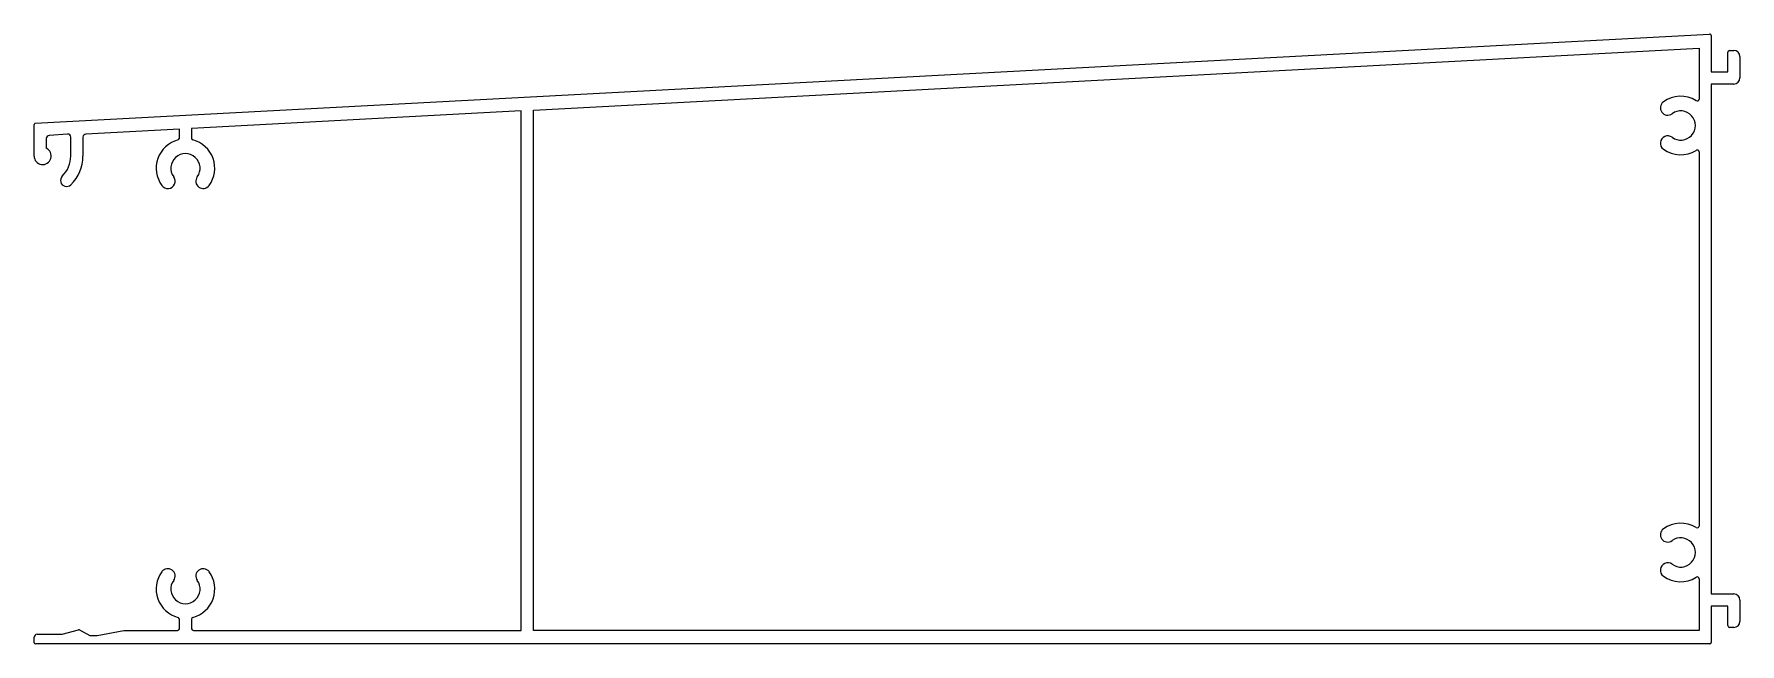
# Model space of a CAD drawing. Extents: x 2220 to 2499, y 1559 to 1659.
import ezdxf

# ---------------------------------------------------------------- set-up
doc = ezdxf.new("R2010")
doc.units = 0
doc.layers.get('0').update_dxf_attribs({"linetype": 'CONTINUOUS'})

msp = doc.modelspace()

# ---------------------------------------------------------------- linework, layer by layer
for p, q in [((2219.77, 1644.68), (2494.11, 1659.31)), ((2494.38, 1659.06), (2494.38, 1653.12)), ((2301.38, 1646.83), (2492.38, 1657.01)), ((2492.38, 1657.01), (2492.38, 1648.65)), ((2497.08, 1653.12), (2497.08, 1656.32)), ((2497.38, 1656.62), (2498.08, 1656.62)), ((2499.08, 1655.62), (2499.08, 1652.12)), ((2494.38, 1653.12), (2497.08, 1653.12)), ((2494.38, 1651.12), (2494.38, 1567.52)), ((2498.08, 1651.12), (2494.38, 1651.12)), ((2299.38, 1646.72), (2245.38, 1643.84)), ((2299.38, 1561.52), (2299.38, 1646.72)), ((2301.38, 1561.52), (2301.38, 1646.83)), ((2219.58, 1639.32), (2219.58, 1644.48)), ((2243.38, 1643.73), (2228.05, 1642.92)), ((2243.38, 1642.26), (2243.38, 1643.73)), ((2245.38, 1643.84), (2245.38, 1642.26)), ((2221.58, 1642.19), (2221.58, 1640.59)), ((2225.04, 1642.92), (2222.04, 1642.68)), ((2225.58, 1639.32), (2225.58, 1642.42)), ((2227.58, 1642.42), (2227.58, 1639.32)), ((2492.38, 1640), (2492.38, 1578.65)), ((2492.38, 1570), (2492.38, 1561.52)), ((2494.38, 1567.52), (2498.08, 1567.52)), ((2494.38, 1565.52), (2494.38, 1559.57)), ((2497.08, 1565.52), (2494.38, 1565.52)), ((2497.08, 1562.32), (2497.08, 1565.52)), ((2499.08, 1566.52), (2499.08, 1563.02)), ((2243.38, 1561.82), (2243.38, 1563.39)), ((2245.38, 1563.39), (2245.38, 1561.82)), ((2219.58, 1559.52), (2219.58, 1560.42)), ((2220.08, 1560.92), (2224.16, 1560.92)), ((2224.16, 1560.92), (2226.84, 1561.64)), ((2227.03, 1561.62), (2228.7, 1560.72)), ((2228.7, 1560.72), (2229.9, 1560.72)), ((2229.9, 1560.72), (2234.29, 1561.52)), ((2234.29, 1561.52), (2243.08, 1561.52)), ((2245.68, 1561.52), (2299.38, 1561.52)), ((2492.38, 1561.52), (2301.38, 1561.52)), ((2498.08, 1562.02), (2497.38, 1562.02)), ((2494.13, 1559.32), (2219.78, 1559.32))]:
    msp.add_line(p, q)
for centre, radius, start, end in [((2494.13, 1659.06), 0.25, 0, 93.0531), ((2497.38, 1656.32), 0.3, 90, 180), ((2498.08, 1655.62), 1, 0, 90), ((2498.08, 1652.12), 1, 270, 0), ((2489.38, 1644.32), 4.8, 58.0343, 126.3361), ((2487.25, 1647.22), 1.2, 126.3361, 306.3361), ((2489.38, 1644.32), 2.4, 233.6639, 126.3361), ((2492.08, 1648.65), 0.3, 238.0343, 360), ((2219.78, 1644.48), 0.2, 93.0531, 180), ((2222.08, 1642.19), 0.5, 94.5, 180), ((2225.08, 1642.42), 0.5, 0, 94.5), ((2228.08, 1642.42), 0.5, 93.0531, 180), ((2244.38, 1637.32), 4.8, 104.7678, 216.3361), ((2243.08, 1642.26), 0.3, 284.7678, 0), ((2245.68, 1642.26), 0.3, 180, 255.2322), ((2244.38, 1637.32), 4.8, 323.6639, 75.2322), ((2487.25, 1641.42), 1.2, 53.6639, 233.6639), ((2220.98, 1639.32), 1.4, 180, 64.6231), ((2220.98, 1639.32), 4.6, 314.4153, 0), ((2220.98, 1639.32), 6.6, 314.4153, 360), ((2244.38, 1637.32), 2.4, 323.6639, 216.3361), ((2489.38, 1644.32), 4.8, 233.6639, 301.9657), ((2492.08, 1640), 0.3, 0, 121.9657), ((2224.9, 1635.32), 1, 134.4153, 314.4153), ((2241.48, 1635.19), 1.2, 216.3361, 36.3361), ((2247.28, 1635.19), 1.2, 143.6639, 323.6639), ((2487.25, 1577.22), 1.2, 126.3361, 306.3361), ((2489.38, 1574.32), 4.8, 58.0343, 126.3361), ((2489.38, 1574.32), 2.4, 233.6639, 126.3361), ((2492.08, 1578.65), 0.3, 238.0343, 360), ((2244.38, 1568.32), 4.8, 143.6639, 255.2322), ((2241.48, 1570.46), 1.2, 323.6639, 143.6639), ((2244.38, 1568.32), 4.8, 284.7678, 36.3361), ((2247.28, 1570.46), 1.2, 36.3361, 216.3361), ((2487.25, 1571.42), 1.2, 53.6639, 233.6639), ((2244.38, 1568.32), 2.4, 143.6639, 36.3361), ((2489.38, 1574.32), 4.8, 233.6639, 301.9657), ((2492.08, 1570), 0.3, 0, 121.9657), ((2498.08, 1566.52), 1, 0, 90), ((2242.8, 1563.17), 0.622, 20.5082, 54.724), ((2245.68, 1563.39), 0.3, 104.7678, 180), ((2498.08, 1563.02), 1, 270, 0), ((2220.08, 1560.42), 0.5, 90, 180), ((2226.91, 1561.4), 0.25, 61.7995, 105.0104), ((2243.08, 1561.82), 0.3, 270, 0), ((2245.68, 1561.82), 0.3, 180, 270), ((2497.38, 1562.32), 0.3, 180, 270), ((2219.78, 1559.52), 0.2, 180, 270), ((2494.13, 1559.57), 0.25, 270, 360)]:
    msp.add_arc(centre, radius, start, end)

doc.saveas('drawing.dxf')
